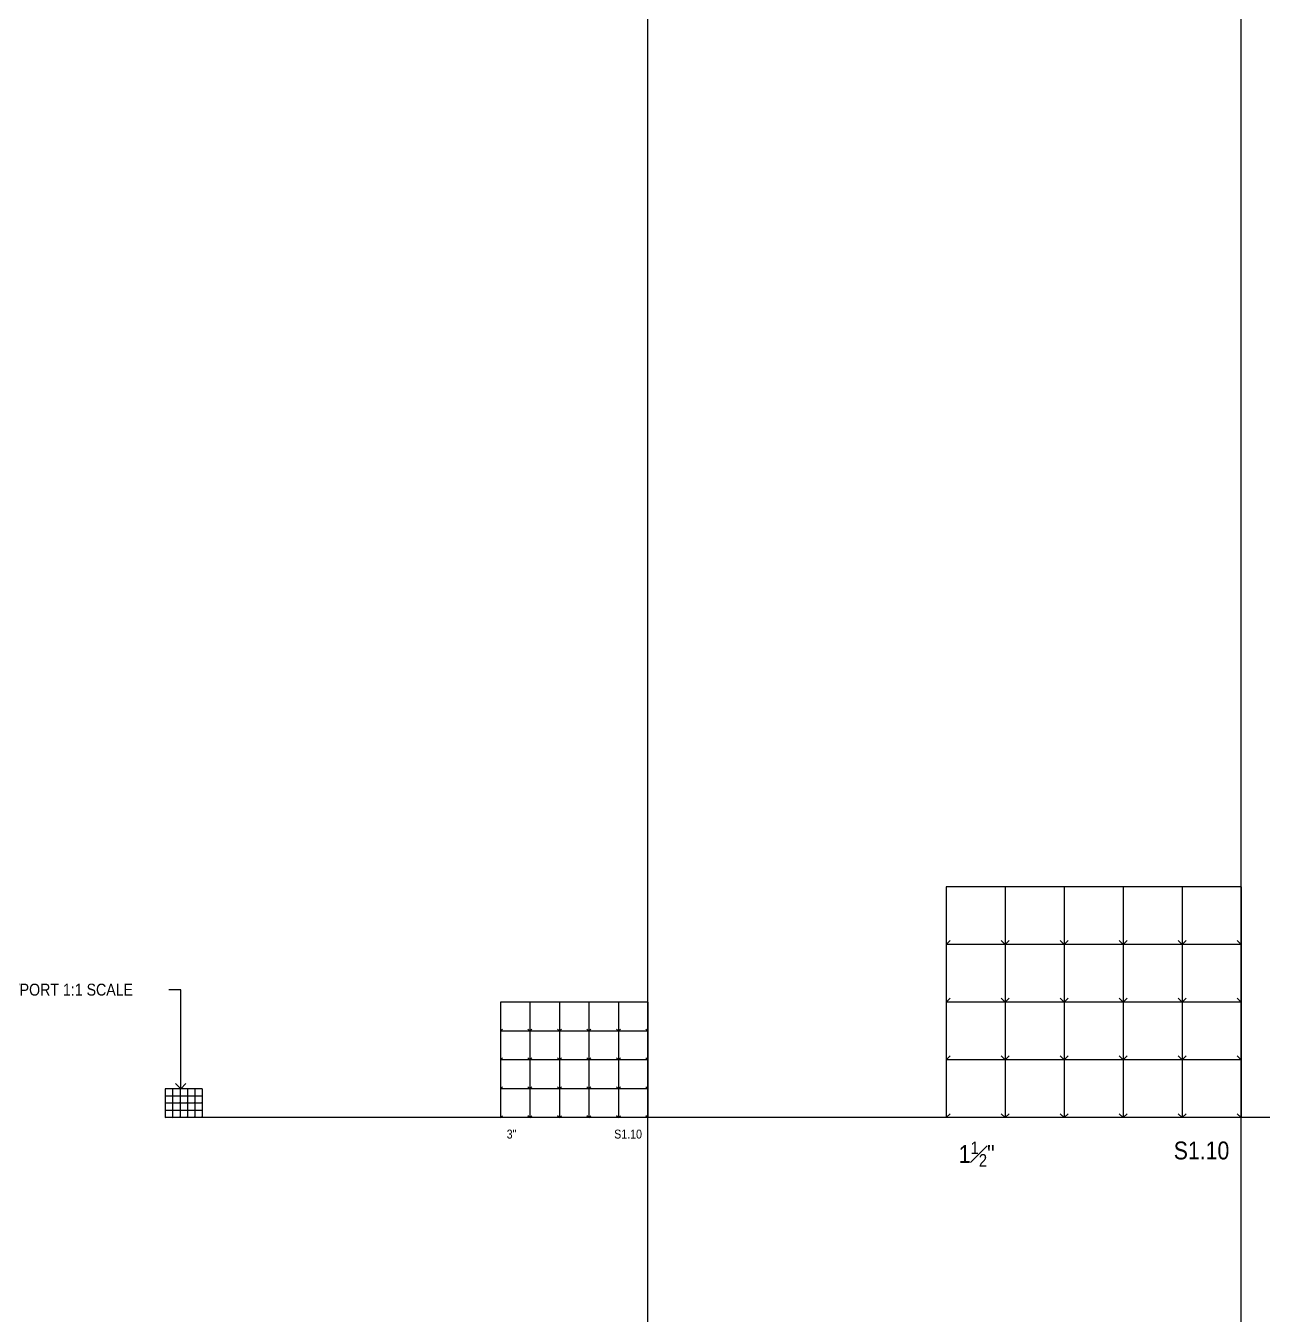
# Model space of a CAD drawing. Header units: inches. Extents: x -16404 to 14624, y -1591 to 16152.
# Drawn here: x 6379 to 7624, y 1001 to 2298 of the extents above; entities that cross this region are included whole.
import ezdxf
from ezdxf import colors
from ezdxf.entities.mleader import LeaderData, LeaderLine
from ezdxf.math import Vec2, Vec3

# ---------------------------------------------------------------- set-up
doc = ezdxf.new("R2010")
doc.units = ezdxf.units.IN
doc.header["$LTSCALE"] = 24
doc.header["$MEASUREMENT"] = 0
doc.linetypes.add('DASHED2', pattern=[0.375, 0.25, -0.125])
doc.layers.get('0').update_dxf_attribs({"linetype": 'CONTINUOUS'})
doc.layers.add('DESIGNER COMMENTS', color=221, linetype='CONTINUOUS', plot=False)
doc.layers.add('S-ANNO-GRID-NONPLOT', color=251, linetype='CONTINUOUS', plot=False)
doc.styles.add('Arial', font='arial.ttf', dxfattribs={"width": 0.85})

# ---------------------------------------------------------------- blocks, each defined once
blk = doc.blocks.new('Se_30x42_DETAILS_GRID')
for p, q in [((7.41, 29), (0, 29)), ((0, 29), (0, 21.75)), ((14.83, 29), (7.41, 29)), ((7.41, 29), (7.41, 21.75)), ((22.24, 29), (14.83, 29)), ((14.83, 29), (14.83, 21.75)), ((29.66, 29), (22.24, 29)), ((22.24, 29), (22.24, 21.75)), ((37.07, 29), (29.66, 29)), ((29.66, 29), (29.66, 21.75)), ((37.07, 29), (37.07, 21.75)), ((0, 21.75), (0.5, 22.25)), ((7.41, 21.75), (0, 21.75)), ((0, 21.75), (0, 14.5)), ((7.41, 21.75), (7.91, 22.25)), ((14.83, 21.75), (7.41, 21.75)), ((7.41, 21.75), (7.41, 14.5)), ((14.83, 21.75), (15.33, 22.25)), ((22.24, 21.75), (14.83, 21.75)), ((14.83, 21.75), (14.83, 14.5)), ((22.24, 21.75), (22.74, 22.25)), ((29.66, 21.75), (22.24, 21.75)), ((22.24, 21.75), (22.24, 14.5)), ((29.66, 21.75), (30.16, 22.25)), ((37.07, 21.75), (29.66, 21.75)), ((29.66, 21.75), (29.66, 14.5)), ((37.07, 21.75), (37.07, 14.5)), ((0, 14.5), (0.5, 15)), ((7.41, 14.5), (7.91, 15)), ((14.83, 14.5), (15.33, 15)), ((22.24, 14.5), (22.74, 15)), ((29.66, 14.5), (30.16, 15)), ((7.41, 14.5), (0, 14.5)), ((0, 14.5), (0, 7.25)), ((14.83, 14.5), (7.41, 14.5)), ((7.41, 14.5), (7.41, 7.25)), ((22.24, 14.5), (14.83, 14.5)), ((14.83, 14.5), (14.83, 7.25)), ((29.66, 14.5), (22.24, 14.5)), ((22.24, 14.5), (22.24, 7.25)), ((37.07, 14.5), (29.66, 14.5)), ((29.66, 14.5), (29.66, 7.25)), ((37.07, 14.5), (37.07, 7.25)), ((0, 7.25), (0.5, 7.75)), ((7.41, 7.25), (0, 7.25)), ((0, 7.25), (0, 0)), ((7.41, 7.25), (7.91, 7.75)), ((14.83, 7.25), (7.41, 7.25)), ((7.41, 7.25), (7.41, 0)), ((14.83, 7.25), (15.33, 7.75)), ((22.24, 7.25), (14.83, 7.25)), ((14.83, 7.25), (14.83, 0)), ((22.24, 7.25), (22.74, 7.75)), ((29.66, 7.25), (22.24, 7.25)), ((22.24, 7.25), (22.24, 0)), ((29.66, 7.25), (30.16, 7.75)), ((37.07, 7.25), (29.66, 7.25)), ((29.66, 7.25), (29.66, 0)), ((37.07, 7.25), (37.07, 0)), ((0, 0), (0.5, 0.5)), ((7.41, 0), (0, 0)), ((7.41, 0), (7.91, 0.5)), ((14.83, 0), (7.41, 0)), ((14.83, 0), (15.33, 0.5)), ((22.24, 0), (14.83, 0)), ((22.24, 0), (22.74, 0.5)), ((29.66, 0), (22.24, 0)), ((29.66, 0), (30.16, 0.5)), ((37.07, 0), (29.66, 0))]:
    blk.add_line(p, q)
at = {"linetype": 'DASHED2', "ltscale": 0.5}
for p, q in [((7.41, 21.75), (6.91, 22.25)), ((14.83, 21.75), (14.33, 22.25)), ((22.24, 21.75), (21.74, 22.25)), ((29.66, 21.75), (29.16, 22.25)), ((37.07, 21.75), (36.57, 22.25)), ((7.41, 14.5), (6.91, 15)), ((14.83, 14.5), (14.33, 15)), ((22.24, 14.5), (21.74, 15)), ((29.66, 14.5), (29.16, 15)), ((37.07, 14.5), (36.57, 15)), ((7.41, 7.25), (6.91, 7.75)), ((14.83, 7.25), (14.33, 7.75)), ((22.24, 7.25), (21.74, 7.75)), ((29.66, 7.25), (29.16, 7.75)), ((37.07, 7.25), (36.57, 7.75)), ((7.41, 0), (6.91, 0.5)), ((14.83, 0), (14.33, 0.5)), ((22.24, 0), (21.74, 0.5)), ((29.66, 0), (29.16, 0.5)), ((37.07, 0), (36.57, 0.5))]:
    blk.add_line(p, q, dxfattribs=at)
blk = doc.blocks.new('_Open90')
at = {"color": 0, "linetype": 'ByBlock', "lineweight": -2}
for p, q in [((0, 0), (-1, 0)), ((-0.5, 0.5), (0, 0)), ((0, 0), (-0.5, -0.5))]:
    blk.add_line(p, q, dxfattribs=at)

msp = doc.modelspace()

# ---------------------------------------------------------------- linework, layer by layer
at = {"layer": 'S-ANNO-GRID-NONPLOT'}
for p, q in [((7004.87897, 0), (7004.87897, 7896)), ((7601.43657, 0), (7601.43657, 7896)), ((9785.30455, 1200), (6519.53048, 1200))]:
    msp.add_line(p, q, dxfattribs=at)

# ---------------------------------------------------------------- block references
for p, xscale, yscale, zscale in [((7304.87897, 1200), 8, 8, 8), ((6856.60018, 1200), 4, 4, 4)]:
    msp.add_blockref('Se_30x42_DETAILS_GRID', p, dxfattribs=dict(at, xscale=xscale, yscale=yscale, zscale=zscale))
msp.add_blockref('Se_30x42_DETAILS_GRID', (6519.53048, 1200), dxfattribs=at)

# ---------------------------------------------------------------- texts
at = {"layer": 'S-ANNO-GRID-NONPLOT', "color": 191, "style": 'Arial'}
for s, insert, char_height, width, attachment_point in [('3"', (6862.85018, 1188), 9, 29.5487939, 1), ('S1.10', (6998.87897, 1188), 9, 29.5487939, 3), ('\\A1;1{\\H0.7x;\\S1#2;}"', (7317.37897, 1176), 18, 59.0975878, 1), ('S1.10', (7589.43657, 1176), 18, 59.0975878, 3)]:
    msp.add_mtext(s, dxfattribs=dict(at, insert=insert, char_height=char_height, width=width, attachment_point=attachment_point))

# ---------------------------------------------------------------- leaders
at = {"layer": 'DESIGNER COMMENTS'}
ml = msp.add_multileader_mtext('Standard', dxfattribs=at)
ml.set_content('\\A1;{\\L\\C256;IMPORTANT DESIGNER NOTE:\\l IF YOUR LEDGER DOES NOT ALLOW FOR THE FULL DEPTH OF NAILS SPECIFIED IN THIS CHART.  USE THE CHART TO THE RIGHT AND APPLY ALLOWABLE LOAD REDUCTION FACTOR (REF. PG. 22 OF SIMPSON CATALOG C-C-2019)}', color=4, style='Arial')
ml.set_leader_properties(color=256)
ml.set_arrow_properties(name='OPEN90')
ml.build(insert=Vec2(0, 0))
ml.multileader.update_dxf_attribs({"dogleg_length": 0.36, "arrow_head_size": 5.25, "scale": 48})
ctx = ml.context
ctx.base_point, ctx.scale, ctx.char_height, ctx.arrow_head_size, ctx.landing_gap_size, ctx.plane_origin = Vec3(7749.57679, 7516.2281), 48, 6, 5.25, 4.32, Vec3(7940.50091, 7764.19966)
notes = []
notes.append((ctx, [(0, (0, 0, 0), (0, 0), (1, 0), 1, [])]))
ctx.mtext.insert, ctx.mtext.width, ctx.mtext.defined_height, ctx.mtext.flow_direction = Vec3(7753.89679, 7520.11009), 143.1324041, 28.50097, 5
ml = msp.add_multileader_mtext('Standard', dxfattribs=at)
ml.set_content('\\A1;{\\L\\C256;IMPORTANT DESIGNER NOTE:\\l IF YOUR LEDGER DOES NOT ALLOW FOR THE FULL DEPTH OF NAILS SPECIFIED IN THIS CHART.  USE THE CHART TO THE RIGHT AND APPLY ALLOWABLE LOAD REDUCTION FACTOR (REF. PG. 22 OF SIMPSON CATALOG C-C-2019)}', color=4, style='Arial')
ml.set_leader_properties(color=256)
ml.set_arrow_properties(name='OPEN90')
ml.build(insert=Vec2(0, 0))
ml.multileader.update_dxf_attribs({"dogleg_length": 0.36, "arrow_head_size": 5.25, "scale": 48})
ctx = ml.context
ctx.base_point, ctx.scale, ctx.char_height, ctx.arrow_head_size, ctx.landing_gap_size, ctx.plane_origin = Vec3(1680.51869, 7333.32569), 48, 6, 5.25, 4.32, Vec3(1871.4428, 7581.29725)
notes.append((ctx, [(0, (0, 0, 0), (0, 0), (1, 0), 1, [])]))
ctx.mtext.insert, ctx.mtext.width, ctx.mtext.defined_height, ctx.mtext.flow_direction = Vec3(1684.83869, 7337.20768), 143.1324041, 28.50097, 5
ml = msp.add_multileader_mtext('Standard', dxfattribs=at)
ml.set_content('\\A1;{\\L\\C256;DESIGNER NOTE:\\l THIS DETAIL ALTERNATIVE INCLUDES EQUIVALENT HDU & HDUE HOLDOWNS FOR PROJECTS WHERE BOTH ARE USED}', color=4, style='Arial')
ml.set_leader_properties(color=256)
ml.set_arrow_properties(name='OPEN90')
ml.build(insert=Vec2(0, 0))
ml.multileader.update_dxf_attribs({"dogleg_length": 0.36, "arrow_head_size": 5.25, "scale": 48})
ctx = ml.context
ctx.base_point, ctx.scale, ctx.char_height, ctx.arrow_head_size, ctx.landing_gap_size, ctx.plane_origin = Vec3(1698.96906, 2871.96546), 48, 6, 5.25, 4.32, Vec3(1889.89318, 3119.10619)
notes.append((ctx, [(0, (0, 0, 0), (0, 0), (1, 0), 1, [])]))
ctx.mtext.insert, ctx.mtext.width, ctx.mtext.defined_height, ctx.mtext.flow_direction = Vec3(1703.28906, 2875.01662), 152.2860168, 28.50097, 5
ml = msp.add_multileader_mtext('Standard', dxfattribs=at)
ml.set_content('\\A1;{\\L\\C256;DESIGNER NOTE:\\l REPLACE "HOLDOWN ANCHORAGE AT FOUNDATION" DETAIL WITH DETAIL BELOW IF HDU HOLDOWNS ARE USED INSTEAD OF HDUE HOLDOWNS}', color=4, style='Arial')
ml.set_leader_properties(color=256)
ml.set_arrow_properties(name='OPEN90')
ml.build(insert=Vec2(0, 0))
ml.multileader.update_dxf_attribs({"dogleg_length": 0.36, "arrow_head_size": 5.25, "scale": 48})
ctx = ml.context
ctx.base_point, ctx.scale, ctx.char_height, ctx.arrow_head_size, ctx.landing_gap_size, ctx.plane_origin = Vec3(1698.96906, 2624.11849), 48, 6, 5.25, 4.32, Vec3(1889.89318, 2871.25922)
notes.append((ctx, [(0, (0, 0, 0), (0, 0), (1, 0), 1, [])]))
ctx.mtext.insert, ctx.mtext.width, ctx.mtext.defined_height, ctx.mtext.flow_direction = Vec3(1703.28906, 2627.16965), 152.2860168, 28.50097, 5
ml = msp.add_multileader_mtext('Standard', dxfattribs=at)
ml.set_content('\\A1;{\\C256;Se 30"x42" DETAILS GRID VIEWPORT 1:1 SCALE}', color=4, style='Arial')
ml.set_leader_properties(color=256)
ml.set_arrow_properties(name='OPEN90')
ml.build(insert=Vec2(0, 0))
ml.multileader.update_dxf_attribs({"dogleg_length": 0.36, "arrow_head_size": 10.5, "scale": 96})
ctx = ml.context
ctx.base_point, ctx.scale, ctx.char_height, ctx.arrow_head_size, ctx.landing_gap_size, ctx.plane_origin = Vec3(6306.64247, 1328.59824), 96, 12, 10.5, 8.64, Vec3(6566.22064, 1591.83493)
ctx.text_align_type = 2
notes.append((ctx, [(0, (1, 1, 0), (6535.06533, 1328.59824), (-1, 0), 12, [(0, [(6535.06533, 1229)], 0, [])])]))
ctx.mtext.insert, ctx.mtext.width, ctx.mtext.defined_height, ctx.mtext.alignment, ctx.mtext.flow_direction = Vec3(6487.14481, 1334.70056), 219.4626448, 57.00193, 3, 5
for ctx, leaders in notes:
    for number, flags, end, landing, length, lines in leaders:
        leader = LeaderData()
        leader.index, (leader.has_last_leader_line, leader.has_dogleg_vector, leader.attachment_direction) = number, flags
        leader.last_leader_point, leader.dogleg_vector, leader.dogleg_length = Vec3(end), Vec3(landing), length
        for number, points, colour, breaks in lines:
            line = LeaderLine()
            line.index, line.vertices, line.color, line.breaks = number, Vec3.list(points), colors.encode_raw_color(colour), breaks
            leader.lines.append(line)
        ctx.leaders.append(leader)

doc.saveas('drawing.dxf')
